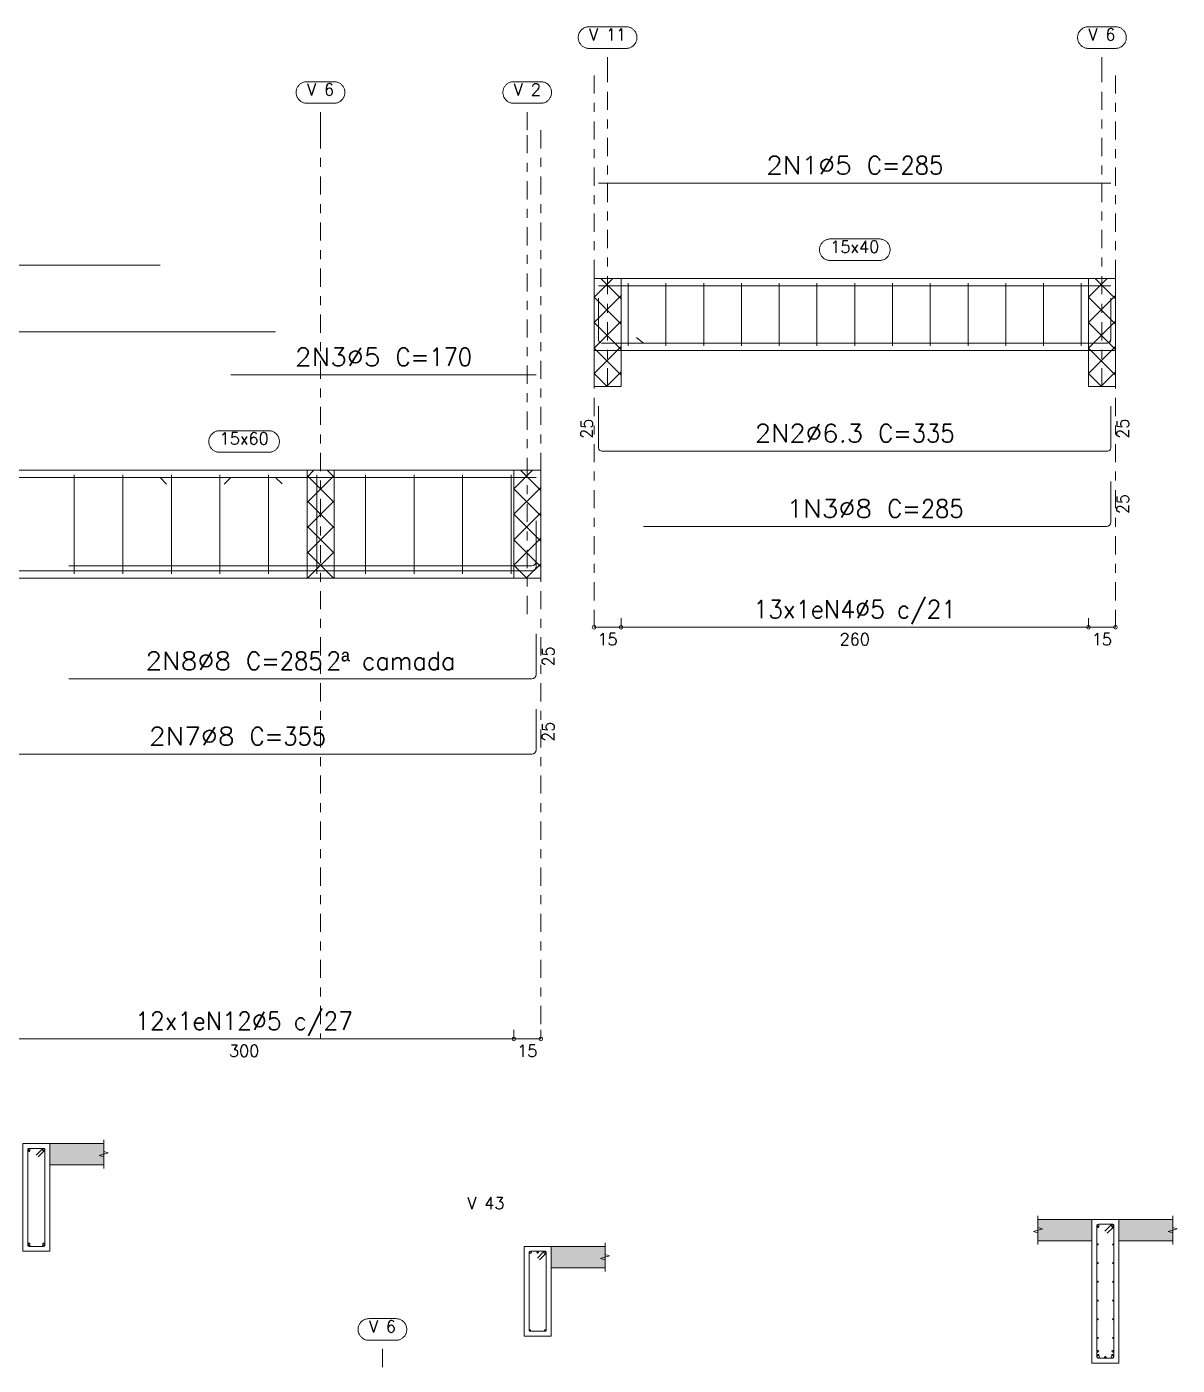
# Model space of a CAD drawing. Header units: millimetres. Extents: x 0 to 84, y 0 to 59.4.
# Drawn here: x 12.67 to 25.47, y 29.21 to 44.09 of the extents above; entities that cross this region are included whole.
import ezdxf
from ezdxf.enums import TextEntityAlignment as Align

# ---------------------------------------------------------------- set-up
doc = ezdxf.new("R2010")
doc.units = ezdxf.units.MM
doc.linetypes.add('CYPE_RAYAPUNTO', pattern=[0.4125, 0.2025, -0.105, 0, -0.105])
for name, color, linetype, lineweight in [('ARM_LONGITUDINAL_Ø10', 103, 'Continuous', 9), ('ARM_LONGITUDINAL_Ø12_5', 51, 'Continuous', 9), ('ARM_LONGITUDINAL_Ø16', 212, 'Continuous', 9), ('ARM_LONGITUDINAL_Ø5', 151, 'Continuous', 9), ('ARM_LONGITUDINAL_Ø6_3', 32, 'Continuous', 9), ('ARM_LONGITUDINAL_Ø8', 32, 'Continuous', 9), ('ARM_TRANSVERSAL_Ø5', 151, 'Continuous', 9), ('ELE_ARM_TRANS_TXT_EST', 3, 'Continuous', 9), ('ELE_CONT_NOS', 122, 'Continuous', 9), ('ELE_CONT_VIG_CONCRETO', 2, 'Continuous', 9), ('ELE_COT_COT_ANCORAGENS', 3, 'Continuous', 0), ('ELE_COT_COT_EST', 3, 'Continuous', 0), ('ELE_COT_COT_LIN_APOIOS', 2, 'CYPE_RAYAPUNTO', 0), ('ELE_COT_TEXTOS_ESTRIBOS', 122, 'Continuous', 0), ('ELE_REF_COT_LIN_AUX_COTA', 2, 'CYPE_RAYAPUNTO', 9), ('ELE_REF_NOME_PORTICO', 3, 'Continuous', 9), ('ELE_REF_REF_NOME', 3, 'Continuous', 9), ('ELE_REF_REF_REFERENCIA', 3, 'Continuous', 9), ('ELE_REF_TEXTO_REF_NOME', 3, 'Continuous', 9), ('ELE_REF_TEXTO_REF_REFERENCIA', 3, 'Continuous', 9), ('POR_ARM_LONG_ARM_TEXTOS', 3, 'Continuous', 9), ('POR_ARM_LONG_TXT_COMP', 3, 'Continuous', 9), ('POR_ARM_LONG_TXT_IND_LAYER_ARM_LONG', 3, 'Continuous', 9), ('SEC_CONT_LAJES_CORTE', 8, 'Continuous', 9), ('SEC_CONT_VIG_CONCRETO_CORTE', 2, 'Continuous', 9)]:
    doc.layers.add(name, color=color, linetype=linetype, lineweight=lineweight)
doc.styles.add('CYPETXT', font='', dxfattribs={"height": 0.2})
doc.styles.get('CYPETXT').set_extended_font_data('romans')

msp = doc.modelspace()

# ---------------------------------------------------------------- hatches: boundary and pattern name
at = {"layer": 'SEC_CONT_LAJES_CORTE', "true_color": 0xdad7d3}
for points in [[(13.525, 31.673), (12.925, 31.673), (12.925, 31.433), (13.525, 31.433)], [(23.918, 30.828), (24.518, 30.828), (24.518, 30.588), (23.918, 30.588)], [(25.418, 30.828), (24.818, 30.828), (24.818, 30.588), (25.418, 30.588)], [(19.102, 30.528), (18.502, 30.528), (18.502, 30.288), (19.102, 30.288)]]:
    msp.add_hatch(color=254, dxfattribs=at).paths.add_polyline_path(points, flags=0)

# ---------------------------------------------------------------- linework, layer by layer
at = {"layer": 'ARM_LONGITUDINAL_Ø10'}
msp.add_line((15.437, 39.077), (15.51, 39.009), dxfattribs=at)
for points in [[(3.037, 40.2), (3.037, 40.64), (3.041, 40.663), (3.054, 40.683), (3.074, 40.696), (3.097, 40.7), (15.437, 40.7)], [(3.037, 38.577), (3.037, 39.017), (3.041, 39.039), (3.054, 39.059), (3.074, 39.072), (3.097, 39.077), (15.437, 39.077)]]:
    msp.add_lwpolyline(points, dxfattribs=at)
for centre in [(12.695, 31.603), (12.855, 31.603), (24.588, 30.758), (24.748, 30.758), (12.695, 30.543), (12.855, 30.543), (18.272, 30.458), (18.432, 30.458)]:
    msp.add_circle(centre, 0.01, dxfattribs=at)
at = {"layer": 'ARM_LONGITUDINAL_Ø12_5'}
for centre in [(24.59, 29.301), (24.745, 29.301)]:
    msp.add_circle(centre, 0.0125, dxfattribs=at)
at = {"layer": 'ARM_LONGITUDINAL_Ø16'}
msp.add_line((14.151, 39.077), (14.222, 39.006), dxfattribs=at)
for points in [[(3.651, 41.44), (14.151, 41.44)], [(3.651, 39.077), (14.151, 39.077)]]:
    msp.add_lwpolyline(points, dxfattribs=at)
at = {"layer": 'ARM_LONGITUDINAL_Ø5'}
msp.add_line((14.937, 39.077), (14.866, 39.006), dxfattribs=at)
for points in [[(24.73, 42.351), (19.03, 42.351)], [(24.73, 41.209), (19.03, 41.209)], [(18.337, 40.219), (14.937, 40.219)], [(18.337, 39.077), (14.937, 39.077)]]:
    msp.add_lwpolyline(points, dxfattribs=at)
for centre in [(12.695, 31.588), (12.855, 31.588), (24.588, 30.743), (24.748, 30.743), (24.583, 30.55), (24.753, 30.55), (24.583, 30.342), (24.753, 30.342), (24.583, 30.134), (24.753, 30.134), (24.583, 29.925), (24.753, 29.925), (24.583, 29.717), (24.753, 29.717), (24.583, 29.509), (24.753, 29.509)]:
    msp.add_circle(centre, 0.005, dxfattribs=at)
at = {"layer": 'ARM_LONGITUDINAL_Ø6_3'}
for points in [[(24.73, 41.073), (24.73, 40.611), (24.727, 40.596), (24.719, 40.584), (24.707, 40.576), (24.693, 40.573), (19.068, 40.573), (19.054, 40.576), (19.041, 40.584), (19.033, 40.596), (19.03, 40.611), (19.03, 41.073)], [(24.73, 39.871), (24.73, 39.409), (24.727, 39.394), (24.719, 39.382), (24.707, 39.374), (24.693, 39.371), (19.068, 39.371), (19.054, 39.374), (19.041, 39.382), (19.033, 39.394), (19.03, 39.409), (19.03, 39.871)]]:
    msp.add_lwpolyline(points, dxfattribs=at)
for centre in [(12.695, 30.559), (12.855, 30.559), (18.268, 29.595), (18.436, 29.595), (24.59, 29.32), (24.745, 29.32)]:
    msp.add_circle(centre, 0.0063, dxfattribs=at)
at = {"layer": 'ARM_LONGITUDINAL_Ø8'}
msp.add_line((19.53, 40.573), (19.453, 40.637), dxfattribs=at)
for points in [[(24.73, 41.073), (24.73, 40.621), (24.727, 40.603), (24.716, 40.587), (24.701, 40.577), (24.682, 40.573), (19.53, 40.573)], [(24.73, 39.033), (24.73, 38.581), (24.727, 38.563), (24.716, 38.547), (24.701, 38.537), (24.682, 38.533), (19.53, 38.533)], [(18.337, 38.597), (18.337, 38.145), (18.333, 38.126), (18.322, 38.111), (18.307, 38.1), (18.289, 38.097), (13.137, 38.097)], [(18.337, 38.541), (18.337, 38.089), (18.333, 38.07), (18.322, 38.055), (18.307, 38.044), (18.289, 38.041), (11.737, 38.041)], [(18.337, 37.339), (18.337, 36.887), (18.333, 36.868), (18.322, 36.853), (18.307, 36.842), (18.289, 36.839), (13.137, 36.839)], [(18.337, 36.501), (18.337, 36.049), (18.333, 36.031), (18.322, 36.015), (18.307, 36.005), (18.289, 36.001), (11.737, 36.001)]]:
    msp.add_lwpolyline(points, dxfattribs=at)
for centre in [(18.352, 30.46), (24.586, 29.361), (24.75, 29.361), (24.668, 29.296)]:
    msp.add_circle(centre, 0.008, dxfattribs=at)
at = {"layer": 'ARM_TRANSVERSAL_Ø5'}
for p, q in [((19.36, 41.241), (19.36, 40.541)), ((19.78, 41.241), (19.78, 40.541)), ((20.2, 41.241), (20.2, 40.541)), ((20.62, 41.241), (20.62, 40.541)), ((21.04, 41.241), (21.04, 40.541)), ((21.46, 41.241), (21.46, 40.541)), ((21.88, 41.241), (21.88, 40.541)), ((22.3, 41.241), (22.3, 40.541)), ((22.72, 41.241), (22.72, 40.541)), ((23.14, 41.241), (23.14, 40.541)), ((23.56, 41.241), (23.56, 40.541)), ((23.98, 41.241), (23.98, 40.541)), ((24.4, 41.241), (24.4, 40.541)), ((13.197, 39.109), (13.197, 38.009)), ((13.737, 39.109), (13.737, 38.009)), ((14.277, 39.109), (14.277, 38.009)), ((14.817, 39.109), (14.817, 38.009)), ((15.357, 39.109), (15.357, 38.009)), ((15.897, 39.109), (15.897, 38.009)), ((16.437, 39.109), (16.437, 38.009)), ((16.977, 39.109), (16.977, 38.009)), ((17.517, 39.109), (17.517, 38.009)), ((18.057, 39.109), (18.057, 38.009))]:
    msp.add_line(p, q, dxfattribs=at)
for points in [[(12.795, 31.522), (12.867, 31.594), (12.868, 31.596), (12.869, 31.598), (12.87, 31.601), (12.87, 31.603), (12.87, 31.606), (12.869, 31.609), (12.867, 31.611), (12.866, 31.614), (12.863, 31.615), (12.861, 31.617), (12.858, 31.618), (12.855, 31.618), (12.695, 31.618), (12.689, 31.617), (12.684, 31.614), (12.681, 31.609), (12.68, 31.603), (12.68, 30.543), (12.681, 30.537), (12.684, 30.532), (12.689, 30.529), (12.695, 30.528), (12.855, 30.528), (12.861, 30.529), (12.866, 30.532), (12.869, 30.537), (12.87, 30.543), (12.87, 31.603), (12.87, 31.606), (12.869, 31.609), (12.867, 31.611), (12.866, 31.614), (12.863, 31.615), (12.861, 31.617), (12.858, 31.618), (12.855, 31.618), (12.852, 31.618), (12.849, 31.617), (12.847, 31.615), (12.844, 31.614), (12.774, 31.543)], [(24.687, 30.673), (24.758, 30.743), (24.76, 30.746), (24.762, 30.749), (24.763, 30.752), (24.763, 30.756), (24.763, 30.759), (24.762, 30.762), (24.76, 30.766), (24.758, 30.768), (24.755, 30.77), (24.752, 30.772), (24.749, 30.773), (24.745, 30.773), (24.59, 30.773), (24.584, 30.772), (24.578, 30.768), (24.574, 30.762), (24.573, 30.756), (24.573, 29.301), (24.574, 29.294), (24.578, 29.288), (24.584, 29.285), (24.59, 29.283), (24.745, 29.283), (24.752, 29.285), (24.758, 29.288), (24.762, 29.294), (24.763, 29.301), (24.763, 30.756), (24.763, 30.759), (24.762, 30.762), (24.76, 30.766), (24.758, 30.768), (24.755, 30.77), (24.752, 30.772), (24.749, 30.773), (24.745, 30.773), (24.742, 30.773), (24.739, 30.772), (24.736, 30.77), (24.733, 30.768), (24.662, 30.697)], [(18.372, 30.377), (18.442, 30.448), (18.444, 30.45), (18.446, 30.453), (18.447, 30.455), (18.447, 30.458), (18.447, 30.461), (18.446, 30.464), (18.444, 30.467), (18.442, 30.469), (18.44, 30.471), (18.438, 30.472), (18.435, 30.473), (18.432, 30.473), (18.272, 30.473), (18.266, 30.472), (18.261, 30.469), (18.258, 30.464), (18.257, 30.458), (18.257, 29.598), (18.258, 29.593), (18.261, 29.588), (18.266, 29.584), (18.272, 29.583), (18.432, 29.583), (18.438, 29.584), (18.442, 29.588), (18.446, 29.593), (18.447, 29.598), (18.447, 30.458), (18.447, 30.461), (18.446, 30.464), (18.444, 30.467), (18.442, 30.469), (18.44, 30.471), (18.438, 30.472), (18.435, 30.473), (18.432, 30.473), (18.43, 30.473), (18.427, 30.473), (18.425, 30.472), (18.423, 30.47), (18.421, 30.469), (18.351, 30.398)]]:
    msp.add_lwpolyline(points, dxfattribs=at)
at = {"layer": 'ELE_CONT_NOS'}
for p, q in [((18.98, 41.291), (18.98, 40.491)), ((24.78, 41.291), (24.78, 40.491)), ((18.387, 39.159), (18.387, 37.959))]:
    msp.add_line(p, q, dxfattribs=at)
at = {"layer": 'ELE_CONT_NOS', "lineweight": 0}
for p, q in [((18.98, 41.084), (19.187, 41.291)), ((19.28, 41.067), (19.056, 41.291)), ((24.48, 41.084), (24.687, 41.291)), ((24.78, 41.067), (24.556, 41.291)), ((18.98, 40.801), (19.28, 41.101)), ((19.28, 40.784), (18.98, 41.084)), ((24.48, 40.801), (24.78, 41.101)), ((24.78, 40.784), (24.48, 41.084)), ((18.98, 40.518), (19.28, 40.818)), ((19.28, 40.501), (18.98, 40.801)), ((24.48, 40.518), (24.78, 40.818)), ((24.78, 40.501), (24.48, 40.801)), ((18.98, 40.235), (19.28, 40.535)), ((19.28, 40.218), (18.98, 40.518)), ((24.48, 40.235), (24.78, 40.535)), ((24.78, 40.218), (24.48, 40.518)), ((19.125, 40.091), (18.98, 40.235)), ((19.119, 40.091), (19.28, 40.253)), ((24.625, 40.091), (24.48, 40.235)), ((24.619, 40.091), (24.78, 40.253)), ((15.787, 39.084), (15.861, 39.159)), ((16.087, 39.084), (16.012, 39.159)), ((18.087, 38.951), (18.294, 39.159)), ((18.387, 38.934), (18.162, 39.159)), ((15.787, 38.801), (16.087, 39.101)), ((16.087, 38.801), (15.787, 39.101)), ((18.087, 38.669), (18.387, 38.969)), ((18.387, 38.651), (18.087, 38.951)), ((15.787, 38.519), (16.087, 38.819)), ((16.087, 38.519), (15.787, 38.819)), ((18.087, 38.386), (18.387, 38.686)), ((18.387, 38.369), (18.087, 38.669)), ((15.787, 38.236), (16.087, 38.536)), ((16.087, 38.236), (15.787, 38.536)), ((18.087, 38.103), (18.387, 38.403)), ((18.387, 38.086), (18.087, 38.386)), ((16.081, 37.959), (15.787, 38.253)), ((15.792, 37.959), (16.087, 38.253)), ((18.225, 37.959), (18.387, 38.12)), ((15.798, 37.959), (15.787, 37.97)), ((16.075, 37.959), (16.087, 37.97)), ((18.231, 37.959), (18.087, 38.103))]:
    msp.add_line(p, q, dxfattribs=at)
at = {"layer": 'ELE_CONT_NOS'}
for points in [[(18.98, 41.291), (19.28, 41.291)], [(24.48, 41.291), (24.78, 41.291)], [(18.98, 40.491), (19.28, 40.491)], [(24.48, 40.491), (24.78, 40.491)], [(18.087, 39.159), (18.387, 39.159)], [(18.087, 37.959), (18.387, 37.959)]]:
    msp.add_lwpolyline(points, dxfattribs=at)
at = {"layer": 'ELE_CONT_NOS', "lineweight": 0}
for points in [[(18.98, 41.291), (18.98, 40.091), (19.28, 40.091), (19.28, 41.291), (18.98, 41.291)], [(24.48, 41.291), (24.48, 40.091), (24.78, 40.091), (24.78, 41.291), (24.48, 41.291)], [(15.787, 39.159), (15.787, 37.959), (16.087, 37.959), (16.087, 39.159), (15.787, 39.159)], [(18.087, 39.159), (18.087, 37.959), (18.387, 37.959), (18.387, 39.159), (18.087, 39.159)]]:
    msp.add_lwpolyline(points, close=True, dxfattribs=at)
at = {"layer": 'ELE_CONT_VIG_CONCRETO'}
for p, q in [((19.28, 41.291), (24.48, 41.291)), ((19.28, 40.491), (24.48, 40.491)), ((12.087, 39.159), (15.937, 39.159)), ((15.937, 39.159), (18.087, 39.159)), ((12.087, 37.959), (15.937, 37.959)), ((15.937, 37.959), (18.087, 37.959))]:
    msp.add_line(p, q, dxfattribs=at)
at = {"layer": 'ELE_COT_COT_EST'}
for p, q in [((18.98, 37.413), (18.98, 37.513)), ((19.28, 37.413), (19.28, 37.513)), ((24.48, 37.413), (24.48, 37.513)), ((18.087, 32.835), (18.087, 32.935))]:
    msp.add_line(p, q, dxfattribs=at)
for points in [[(18.98, 37.413), (19.28, 37.413), (19.28, 37.513)], [(19.28, 37.413), (24.48, 37.413), (24.48, 37.513)], [(24.48, 37.413), (24.78, 37.413), (24.78, 37.513)], [(12.087, 32.835), (18.087, 32.835), (18.087, 32.935)], [(18.087, 32.835), (18.387, 32.835), (18.387, 32.935)]]:
    msp.add_lwpolyline(points, dxfattribs=at)
for centre in [(18.98, 37.413), (19.28, 37.413), (19.28, 37.413), (24.48, 37.413), (24.48, 37.413), (24.78, 37.413), (18.087, 32.835), (18.087, 32.835), (18.387, 32.835)]:
    msp.add_circle(centre, 0.02, dxfattribs=at)
at = {"layer": 'ELE_COT_COT_LIN_APOIOS'}
for p, q in [((18.98, 43.551), (18.98, 37.413)), ((24.78, 43.551), (24.78, 37.413)), ((15.937, 42.94), (15.937, 32.835)), ((18.387, 42.94), (18.387, 32.835)), ((18.387, 42.94), (18.387, 32.835))]:
    msp.add_line(p, q, dxfattribs=at)
at = {"layer": 'ELE_REF_COT_LIN_AUX_COTA'}
for p, q in [((19.13, 43.551), (19.13, 43.851)), ((24.63, 43.551), (24.63, 43.851)), ((19.13, 40.091), (19.13, 43.551)), ((24.63, 40.091), (24.63, 43.551)), ((15.937, 42.94), (15.937, 43.24)), ((18.237, 42.94), (18.237, 43.24)), ((18.237, 37.559), (18.237, 42.94)), ((16.625, 29.184), (16.625, 29.484))]:
    msp.add_line(p, q, dxfattribs=at)
at = {"layer": 'ELE_REF_REF_NOME'}
for points in [[(22.153, 41.731), (22.161, 41.731), (22.169, 41.73), (22.177, 41.729), (22.185, 41.727), (22.193, 41.724), (22.2, 41.722), (22.207, 41.718), (22.215, 41.714), (22.221, 41.71), (22.228, 41.705), (22.234, 41.7), (22.24, 41.695), (22.245, 41.689), (22.25, 41.682), (22.255, 41.676), (22.259, 41.669), (22.262, 41.662), (22.265, 41.654), (22.268, 41.647), (22.27, 41.639), (22.272, 41.631), (22.273, 41.623), (22.273, 41.615), (22.273, 41.607), (22.273, 41.599), (22.272, 41.591), (22.27, 41.583), (22.268, 41.576), (22.265, 41.568), (22.262, 41.561), (22.259, 41.553), (22.255, 41.547), (22.25, 41.54), (22.245, 41.534), (22.24, 41.528), (22.234, 41.522), (22.228, 41.517), (22.221, 41.512), (22.215, 41.508), (22.207, 41.504), (22.2, 41.501), (22.193, 41.498), (22.185, 41.495), (22.177, 41.494), (22.169, 41.492), (22.161, 41.491), (22.153, 41.491), (21.607, 41.491), (21.599, 41.491), (21.591, 41.492), (21.583, 41.494), (21.576, 41.495), (21.568, 41.498), (21.561, 41.501), (21.553, 41.504), (21.546, 41.508), (21.539, 41.512), (21.533, 41.517), (21.527, 41.522), (21.521, 41.528), (21.516, 41.534), (21.511, 41.54), (21.506, 41.547), (21.502, 41.553), (21.499, 41.561), (21.495, 41.568), (21.493, 41.576), (21.491, 41.583), (21.489, 41.591), (21.488, 41.599), (21.487, 41.607), (21.487, 41.615), (21.488, 41.623), (21.489, 41.631), (21.491, 41.639), (21.493, 41.647), (21.495, 41.654), (21.499, 41.662), (21.502, 41.669), (21.506, 41.676), (21.511, 41.682), (21.516, 41.689), (21.521, 41.695), (21.527, 41.7), (21.533, 41.705), (21.539, 41.71), (21.546, 41.714), (21.553, 41.718), (21.561, 41.722), (21.568, 41.724), (21.576, 41.727), (21.583, 41.729), (21.591, 41.73), (21.599, 41.731), (21.607, 41.731), (22.153, 41.731)], [(15.36, 39.599), (15.368, 39.598), (15.376, 39.597), (15.383, 39.596), (15.391, 39.594), (15.399, 39.592), (15.406, 39.589), (15.414, 39.586), (15.421, 39.582), (15.427, 39.577), (15.434, 39.573), (15.44, 39.567), (15.446, 39.562), (15.451, 39.556), (15.456, 39.55), (15.461, 39.543), (15.465, 39.536), (15.468, 39.529), (15.472, 39.522), (15.474, 39.514), (15.476, 39.506), (15.478, 39.498), (15.479, 39.491), (15.479, 39.483), (15.479, 39.474), (15.479, 39.466), (15.478, 39.459), (15.476, 39.451), (15.474, 39.443), (15.472, 39.435), (15.468, 39.428), (15.465, 39.421), (15.461, 39.414), (15.456, 39.407), (15.451, 39.401), (15.446, 39.395), (15.44, 39.39), (15.434, 39.384), (15.427, 39.38), (15.421, 39.375), (15.414, 39.371), (15.406, 39.368), (15.399, 39.365), (15.391, 39.363), (15.383, 39.361), (15.376, 39.36), (15.368, 39.359), (15.36, 39.359), (14.814, 39.359), (14.806, 39.359), (14.798, 39.36), (14.79, 39.361), (14.782, 39.363), (14.774, 39.365), (14.767, 39.368), (14.759, 39.371), (14.752, 39.375), (14.746, 39.38), (14.739, 39.384), (14.733, 39.39), (14.727, 39.395), (14.722, 39.401), (14.717, 39.407), (14.712, 39.414), (14.708, 39.421), (14.705, 39.428), (14.702, 39.435), (14.699, 39.443), (14.697, 39.451), (14.695, 39.459), (14.694, 39.466), (14.694, 39.474), (14.694, 39.483), (14.694, 39.491), (14.695, 39.498), (14.697, 39.506), (14.699, 39.514), (14.702, 39.522), (14.705, 39.529), (14.708, 39.536), (14.712, 39.543), (14.717, 39.55), (14.722, 39.556), (14.727, 39.562), (14.733, 39.567), (14.739, 39.573), (14.746, 39.577), (14.752, 39.582), (14.759, 39.586), (14.767, 39.589), (14.774, 39.592), (14.782, 39.594), (14.79, 39.596), (14.798, 39.597), (14.806, 39.598), (14.814, 39.599), (15.36, 39.599)]]:
    msp.add_lwpolyline(points, close=True, dxfattribs=at)
at = {"layer": 'ELE_REF_REF_REFERENCIA'}
for points in [[(19.337, 44.091), (19.345, 44.091), (19.353, 44.09), (19.361, 44.089), (19.369, 44.087), (19.377, 44.084), (19.384, 44.082), (19.391, 44.078), (19.399, 44.074), (19.405, 44.07), (19.412, 44.065), (19.418, 44.06), (19.424, 44.055), (19.429, 44.049), (19.434, 44.042), (19.439, 44.036), (19.443, 44.029), (19.446, 44.022), (19.449, 44.014), (19.452, 44.007), (19.454, 43.999), (19.456, 43.991), (19.457, 43.983), (19.457, 43.975), (19.457, 43.967), (19.457, 43.959), (19.456, 43.951), (19.454, 43.943), (19.452, 43.936), (19.449, 43.928), (19.446, 43.921), (19.443, 43.913), (19.439, 43.907), (19.434, 43.9), (19.429, 43.894), (19.424, 43.888), (19.418, 43.882), (19.412, 43.877), (19.405, 43.872), (19.399, 43.868), (19.391, 43.864), (19.384, 43.861), (19.377, 43.858), (19.369, 43.855), (19.361, 43.854), (19.353, 43.852), (19.345, 43.851), (19.337, 43.851), (18.923, 43.851), (18.915, 43.851), (18.907, 43.852), (18.899, 43.854), (18.892, 43.855), (18.884, 43.858), (18.877, 43.861), (18.869, 43.864), (18.862, 43.868), (18.855, 43.872), (18.849, 43.877), (18.843, 43.882), (18.837, 43.888), (18.832, 43.894), (18.827, 43.9), (18.822, 43.907), (18.818, 43.913), (18.815, 43.921), (18.811, 43.928), (18.809, 43.936), (18.807, 43.943), (18.805, 43.951), (18.804, 43.959), (18.803, 43.967), (18.803, 43.975), (18.804, 43.983), (18.805, 43.991), (18.807, 43.999), (18.809, 44.007), (18.811, 44.014), (18.815, 44.022), (18.818, 44.029), (18.822, 44.036), (18.827, 44.042), (18.832, 44.049), (18.837, 44.055), (18.843, 44.06), (18.849, 44.065), (18.855, 44.07), (18.862, 44.074), (18.869, 44.078), (18.877, 44.082), (18.884, 44.084), (18.892, 44.087), (18.899, 44.089), (18.907, 44.09), (18.915, 44.091), (18.923, 44.091), (19.337, 44.091)], [(24.781, 44.091), (24.789, 44.091), (24.797, 44.09), (24.805, 44.089), (24.813, 44.087), (24.821, 44.084), (24.828, 44.082), (24.835, 44.078), (24.843, 44.074), (24.849, 44.07), (24.856, 44.065), (24.862, 44.06), (24.868, 44.055), (24.873, 44.049), (24.878, 44.042), (24.883, 44.036), (24.887, 44.029), (24.89, 44.022), (24.893, 44.014), (24.896, 44.007), (24.898, 43.999), (24.9, 43.991), (24.901, 43.983), (24.901, 43.975), (24.901, 43.967), (24.901, 43.959), (24.9, 43.951), (24.898, 43.943), (24.896, 43.936), (24.893, 43.928), (24.89, 43.921), (24.887, 43.913), (24.883, 43.907), (24.878, 43.9), (24.873, 43.894), (24.868, 43.888), (24.862, 43.882), (24.856, 43.877), (24.849, 43.872), (24.843, 43.868), (24.835, 43.864), (24.828, 43.861), (24.821, 43.858), (24.813, 43.855), (24.805, 43.854), (24.797, 43.852), (24.789, 43.851), (24.781, 43.851), (24.479, 43.851), (24.471, 43.851), (24.463, 43.852), (24.455, 43.854), (24.448, 43.855), (24.44, 43.858), (24.433, 43.861), (24.425, 43.864), (24.418, 43.868), (24.411, 43.872), (24.405, 43.877), (24.399, 43.882), (24.393, 43.888), (24.388, 43.894), (24.383, 43.9), (24.378, 43.907), (24.374, 43.913), (24.371, 43.921), (24.367, 43.928), (24.365, 43.936), (24.363, 43.943), (24.361, 43.951), (24.36, 43.959), (24.359, 43.967), (24.359, 43.975), (24.36, 43.983), (24.361, 43.991), (24.363, 43.999), (24.365, 44.007), (24.367, 44.014), (24.371, 44.022), (24.374, 44.029), (24.378, 44.036), (24.383, 44.042), (24.388, 44.049), (24.393, 44.055), (24.399, 44.06), (24.405, 44.065), (24.411, 44.07), (24.418, 44.074), (24.425, 44.078), (24.433, 44.082), (24.44, 44.084), (24.448, 44.087), (24.455, 44.089), (24.463, 44.09), (24.471, 44.091), (24.479, 44.091), (24.781, 44.091)], [(16.088, 43.48), (16.096, 43.48), (16.104, 43.479), (16.111, 43.478), (16.119, 43.476), (16.127, 43.474), (16.134, 43.471), (16.142, 43.468), (16.149, 43.464), (16.155, 43.459), (16.162, 43.455), (16.168, 43.449), (16.174, 43.444), (16.179, 43.438), (16.184, 43.432), (16.189, 43.425), (16.193, 43.418), (16.196, 43.411), (16.2, 43.404), (16.202, 43.396), (16.204, 43.388), (16.206, 43.38), (16.207, 43.372), (16.207, 43.364), (16.207, 43.356), (16.207, 43.348), (16.206, 43.34), (16.204, 43.333), (16.202, 43.325), (16.2, 43.317), (16.196, 43.31), (16.193, 43.303), (16.189, 43.296), (16.184, 43.289), (16.179, 43.283), (16.174, 43.277), (16.168, 43.271), (16.162, 43.266), (16.155, 43.261), (16.149, 43.257), (16.142, 43.253), (16.134, 43.25), (16.127, 43.247), (16.119, 43.245), (16.111, 43.243), (16.104, 43.241), (16.096, 43.241), (16.088, 43.24), (15.786, 43.24), (15.778, 43.241), (15.77, 43.241), (15.762, 43.243), (15.754, 43.245), (15.746, 43.247), (15.739, 43.25), (15.731, 43.253), (15.724, 43.257), (15.718, 43.261), (15.711, 43.266), (15.705, 43.271), (15.699, 43.277), (15.694, 43.283), (15.689, 43.289), (15.684, 43.296), (15.68, 43.303), (15.677, 43.31), (15.674, 43.317), (15.671, 43.325), (15.669, 43.333), (15.667, 43.34), (15.666, 43.348), (15.666, 43.356), (15.666, 43.364), (15.666, 43.372), (15.667, 43.38), (15.669, 43.388), (15.671, 43.396), (15.674, 43.404), (15.677, 43.411), (15.68, 43.418), (15.684, 43.425), (15.689, 43.432), (15.694, 43.438), (15.699, 43.444), (15.705, 43.449), (15.711, 43.455), (15.718, 43.459), (15.724, 43.464), (15.731, 43.468), (15.739, 43.471), (15.746, 43.474), (15.754, 43.476), (15.762, 43.478), (15.77, 43.479), (15.778, 43.48), (15.786, 43.48), (16.088, 43.48)], [(18.388, 43.48), (18.396, 43.48), (18.404, 43.479), (18.411, 43.478), (18.419, 43.476), (18.427, 43.474), (18.434, 43.471), (18.442, 43.468), (18.449, 43.464), (18.455, 43.459), (18.462, 43.455), (18.468, 43.449), (18.474, 43.444), (18.479, 43.438), (18.484, 43.432), (18.489, 43.425), (18.493, 43.418), (18.496, 43.411), (18.5, 43.404), (18.502, 43.396), (18.504, 43.388), (18.506, 43.38), (18.507, 43.372), (18.507, 43.364), (18.507, 43.356), (18.507, 43.348), (18.506, 43.34), (18.504, 43.333), (18.502, 43.325), (18.5, 43.317), (18.496, 43.31), (18.493, 43.303), (18.489, 43.296), (18.484, 43.289), (18.479, 43.283), (18.474, 43.277), (18.468, 43.271), (18.462, 43.266), (18.455, 43.261), (18.449, 43.257), (18.442, 43.253), (18.434, 43.25), (18.427, 43.247), (18.419, 43.245), (18.411, 43.243), (18.404, 43.241), (18.396, 43.241), (18.388, 43.24), (18.086, 43.24), (18.078, 43.241), (18.07, 43.241), (18.062, 43.243), (18.054, 43.245), (18.046, 43.247), (18.039, 43.25), (18.031, 43.253), (18.024, 43.257), (18.018, 43.261), (18.011, 43.266), (18.005, 43.271), (17.999, 43.277), (17.994, 43.283), (17.989, 43.289), (17.984, 43.296), (17.98, 43.303), (17.977, 43.31), (17.974, 43.317), (17.971, 43.325), (17.969, 43.333), (17.967, 43.34), (17.966, 43.348), (17.966, 43.356), (17.966, 43.364), (17.966, 43.372), (17.967, 43.38), (17.969, 43.388), (17.971, 43.396), (17.974, 43.404), (17.977, 43.411), (17.98, 43.418), (17.984, 43.425), (17.989, 43.432), (17.994, 43.438), (17.999, 43.444), (18.005, 43.449), (18.011, 43.455), (18.018, 43.459), (18.024, 43.464), (18.031, 43.468), (18.039, 43.471), (18.046, 43.474), (18.054, 43.476), (18.062, 43.478), (18.07, 43.479), (18.078, 43.48), (18.086, 43.48), (18.388, 43.48)], [(16.776, 29.724), (16.784, 29.723), (16.792, 29.723), (16.8, 29.721), (16.808, 29.719), (16.815, 29.717), (16.823, 29.714), (16.83, 29.711), (16.837, 29.707), (16.844, 29.703), (16.85, 29.698), (16.856, 29.693), (16.862, 29.687), (16.868, 29.681), (16.873, 29.675), (16.877, 29.668), (16.881, 29.661), (16.885, 29.654), (16.888, 29.647), (16.891, 29.639), (16.893, 29.631), (16.894, 29.624), (16.895, 29.616), (16.896, 29.608), (16.896, 29.6), (16.895, 29.592), (16.894, 29.584), (16.893, 29.576), (16.891, 29.568), (16.888, 29.561), (16.885, 29.553), (16.881, 29.546), (16.877, 29.539), (16.873, 29.532), (16.868, 29.526), (16.862, 29.52), (16.856, 29.515), (16.85, 29.509), (16.844, 29.505), (16.837, 29.5), (16.83, 29.497), (16.823, 29.493), (16.815, 29.49), (16.808, 29.488), (16.8, 29.486), (16.792, 29.485), (16.784, 29.484), (16.776, 29.484), (16.474, 29.484), (16.466, 29.484), (16.458, 29.485), (16.45, 29.486), (16.442, 29.488), (16.435, 29.49), (16.427, 29.493), (16.42, 29.497), (16.413, 29.5), (16.406, 29.505), (16.4, 29.509), (16.393, 29.515), (16.388, 29.52), (16.382, 29.526), (16.377, 29.532), (16.373, 29.539), (16.369, 29.546), (16.365, 29.553), (16.362, 29.561), (16.359, 29.568), (16.357, 29.576), (16.356, 29.584), (16.355, 29.592), (16.354, 29.6), (16.354, 29.608), (16.355, 29.616), (16.356, 29.624), (16.357, 29.631), (16.359, 29.639), (16.362, 29.647), (16.365, 29.654), (16.369, 29.661), (16.373, 29.668), (16.377, 29.675), (16.382, 29.681), (16.388, 29.687), (16.393, 29.693), (16.4, 29.698), (16.406, 29.703), (16.413, 29.707), (16.42, 29.711), (16.427, 29.714), (16.435, 29.717), (16.442, 29.719), (16.45, 29.721), (16.458, 29.723), (16.466, 29.723), (16.474, 29.724), (16.776, 29.724)]]:
    msp.add_lwpolyline(points, close=True, dxfattribs=at)
at = {"layer": 'SEC_CONT_LAJES_CORTE'}
for points in [[(13.525, 31.713), (13.525, 31.583), (13.575, 31.568), (13.475, 31.538), (13.525, 31.523), (13.525, 31.393)], [(13.525, 31.673), (12.925, 31.673), (12.925, 31.433), (13.525, 31.433)], [(23.918, 30.868), (23.918, 30.738), (23.968, 30.723), (23.868, 30.693), (23.918, 30.678), (23.918, 30.548)], [(23.918, 30.828), (24.518, 30.828), (24.518, 30.588), (23.918, 30.588)], [(25.418, 30.828), (24.818, 30.828), (24.818, 30.588), (25.418, 30.588)], [(25.418, 30.868), (25.418, 30.738), (25.468, 30.723), (25.368, 30.693), (25.418, 30.678), (25.418, 30.548)], [(19.102, 30.528), (18.502, 30.528), (18.502, 30.288), (19.102, 30.288)], [(19.102, 30.568), (19.102, 30.438), (19.152, 30.423), (19.052, 30.393), (19.102, 30.378), (19.102, 30.248)]]:
    msp.add_lwpolyline(points, dxfattribs=at)
at = {"layer": 'SEC_CONT_LAJES_CORTE', "color": 254, "true_color": 0xdad7d3}
for points in [[(13.525, 31.673), (12.925, 31.673), (12.925, 31.433), (13.525, 31.433)], [(23.918, 30.828), (24.518, 30.828), (24.518, 30.588), (23.918, 30.588)], [(25.418, 30.828), (24.818, 30.828), (24.818, 30.588), (25.418, 30.588)], [(19.102, 30.528), (18.502, 30.528), (18.502, 30.288), (19.102, 30.288)]]:
    msp.add_lwpolyline(points, close=True, dxfattribs=at)
at = {"layer": 'SEC_CONT_VIG_CONCRETO_CORTE'}
for points in [[(12.925, 31.673), (12.625, 31.673), (12.625, 30.473), (12.925, 30.473), (12.925, 31.673)], [(24.818, 30.828), (24.518, 30.828), (24.518, 29.228), (24.818, 29.228), (24.818, 30.828)], [(18.502, 30.528), (18.202, 30.528), (18.202, 29.528), (18.502, 29.528), (18.502, 30.528)]]:
    msp.add_lwpolyline(points, close=True, dxfattribs=at)

# ---------------------------------------------------------------- texts
at = {"layer": 'ELE_ARM_TRANS_TXT_EST', "style": 'CYPETXT'}
for s, width, p, p2 in [('13x1eN4%%c5 c/21', 0.837784, (20.751, 37.513), (23.01, 37.513)), ('12x1eN12%%c5 c/27', 0.840083, (13.873, 32.935), (16.3, 32.935))]:
    msp.add_text(s, height=0.2, dxfattribs=dict(at, width=width)).set_placement(p, p2, align=Align.FIT)
at = {"layer": 'ELE_COT_COT_ANCORAGENS', "style": 'CYPETXT', "width": 0.872274}
for p, p2 in [((18.964, 39.509), (18.964, 39.733)), ((24.93, 39.509), (24.93, 39.733)), ((24.93, 38.671), (24.93, 38.895)), ((18.537, 36.977), (18.537, 37.201)), ((18.537, 36.139), (18.537, 36.363))]:
    msp.add_text('25', height=0.1333, rotation=90, dxfattribs=at).set_placement(p, p2, align=Align.FIT)
at = {"layer": 'ELE_COT_TEXTOS_ESTRIBOS', "style": 'CYPETXT', "width": 0.872274}
for s, p, p2 in [('15', (19.018, 37.213), (19.242, 37.213)), ('260', (21.712, 37.213), (22.048, 37.213)), ('15', (24.518, 37.213), (24.742, 37.213)), ('300', (14.919, 32.635), (15.255, 32.635)), ('15', (18.125, 32.635), (18.349, 32.635))]:
    msp.add_text(s, height=0.1333, dxfattribs=at).set_placement(p, p2, align=Align.FIT)
at = {"layer": 'ELE_REF_NOME_PORTICO', "style": 'CYPETXT', "width": 0.816032}
msp.add_text('V 43', height=0.1333, dxfattribs=at).set_placement((17.568, 30.943), (17.982, 30.943), align=Align.FIT)
at = {"layer": 'ELE_REF_TEXTO_REF_NOME', "style": 'CYPETXT', "width": 0.876123}
for s, p, p2 in [('15x40', (21.607, 41.578), (22.153, 41.578)), ('15x60', (14.814, 39.445), (15.36, 39.445))]:
    msp.add_text(s, height=0.1333, dxfattribs=at).set_placement(p, p2, align=Align.FIT)
at = {"layer": 'ELE_REF_TEXTO_REF_REFERENCIA', "style": 'CYPETXT'}
for s, width, p, p2 in [('V 11', 0.816032, (18.923, 43.938), (19.337, 43.938)), ('V 6', 0.796974, (24.479, 43.938), (24.781, 43.938)), ('V 6', 0.796974, (15.786, 43.327), (16.088, 43.327)), ('V 2', 0.796974, (18.086, 43.327), (18.388, 43.327)), ('V 6', 0.796974, (16.474, 29.57), (16.776, 29.57))]:
    msp.add_text(s, height=0.1333, dxfattribs=dict(at, width=width)).set_placement(p, p2, align=Align.FIT)
at = {"layer": 'POR_ARM_LONG_ARM_TEXTOS', "style": 'CYPETXT'}
for s, width, p, p2 in [('2N1%%c5', 0.953428, (20.894, 42.451), (21.848, 42.451)), ('2N3%%c5', 0.953428, (15.651, 40.319), (16.605, 40.319)), ('2N2%%c6.3', 0.933581, (20.768, 39.471), (21.974, 39.471)), ('1N3%%c8', 0.953428, (21.12, 38.633), (22.074, 38.633)), ('2N8%%c8', 0.953428, (13.988, 36.939), (14.942, 36.939)), ('2N7%%c8', 0.953428, (14.027, 36.101), (14.981, 36.101))]:
    msp.add_text(s, height=0.2, dxfattribs=dict(at, width=width)).set_placement(p, p2, align=Align.FIT)
at = {"layer": 'POR_ARM_LONG_TXT_COMP', "style": 'CYPETXT', "width": 0.770929}
for s, p, p2 in [(' C=285', (21.888, 42.451), (22.866, 42.451)), (' C=170', (16.645, 40.319), (17.623, 40.319)), (' C=335', (22.014, 39.471), (22.992, 39.471)), (' C=285', (22.114, 38.633), (23.092, 38.633)), (' C=285', (14.982, 36.939), (15.96, 36.939)), (' C=355', (15.021, 36.101), (15.999, 36.101))]:
    msp.add_text(s, height=0.2, dxfattribs=at).set_placement(p, p2, align=Align.FIT)
at = {"layer": 'POR_ARM_LONG_TXT_IND_LAYER_ARM_LONG', "style": 'CYPETXT', "width": 0.837999}
msp.add_text('2ª camada', height=0.2, dxfattribs=at).set_placement((16, 36.939), (17.437, 36.939), align=Align.FIT)

doc.saveas('drawing.dxf')
